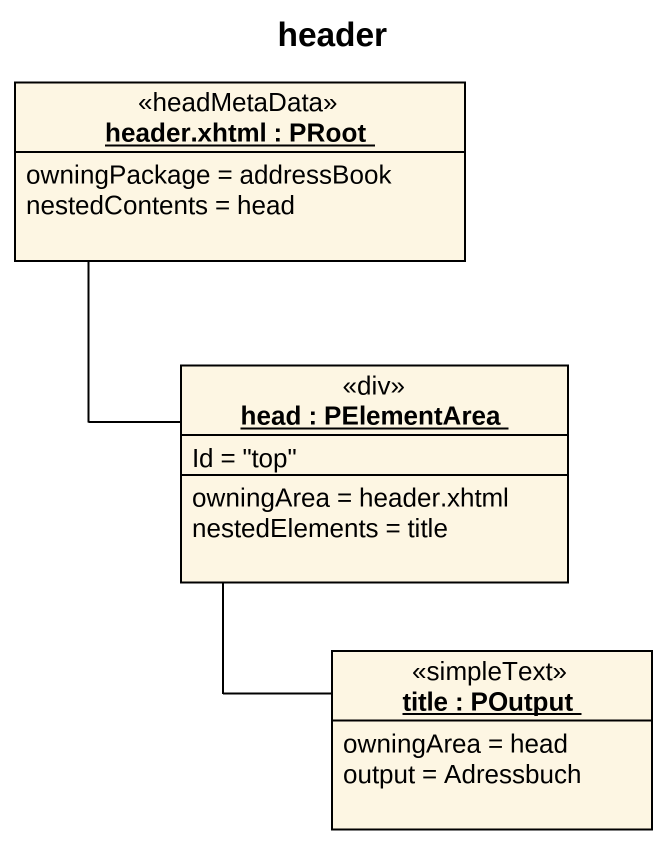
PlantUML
@startuml
title header
hide circle
hide empty members
object "header.xhtml : PRoot" as header_xhtml <<headMetaData>> {
  owningPackage = addressBook
  nestedContents = head
}
object "head : PElementArea" as head <<div>> {
  Id = "top"
  --
  owningArea = header.xhtml
  nestedElements = title
}
object "title : POutput" as title_ <<simpleText>> {
  owningArea = head
  output = Adressbuch
}
head -up- header_xhtml
title_ -up- head
@enduml
